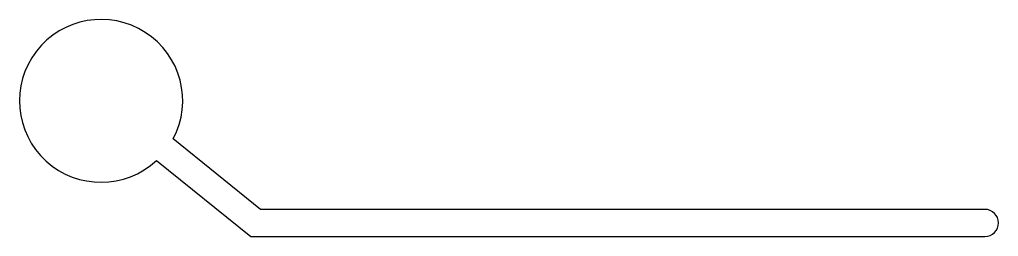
# Model space of a CAD drawing. Extents: x 159.2 to 195.2, y 231.3 to 239.3.
import ezdxf

# ---------------------------------------------------------------- set-up
doc = ezdxf.new("R2010")
doc.units = 0
doc.layers.add('ANA', color=220, linetype='CONTINUOUS')

msp = doc.modelspace()

# ---------------------------------------------------------------- linework, layer by layer
at = {"layer": 'ANA', "color": 7}
msp.add_lwpolyline([(167.653, 231.332), (194.653, 231.332, 1), (194.653, 232.332), (168.008, 232.332), (164.804, 234.927, 11.912139), (164.194, 234.133)], format="xyb", close=True, dxfattribs=at)

doc.saveas('drawing.dxf')
